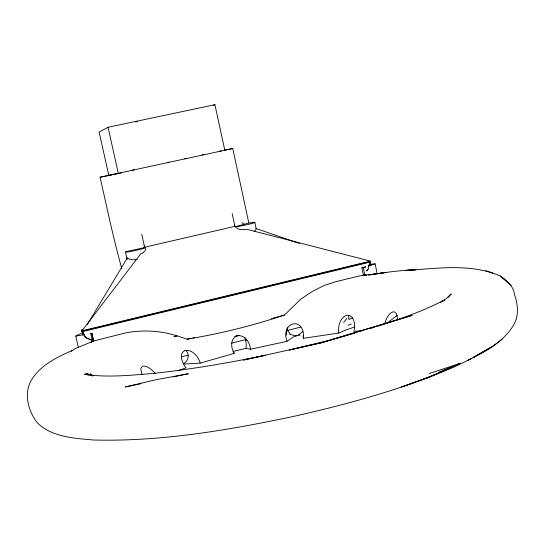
<?xml version="1.0" encoding="UTF-8"?>
<svg xmlns="http://www.w3.org/2000/svg" width="545" height="545" viewBox="0 0 545 545"><rect width="100%" height="100%" fill="white"/><g stroke="black" fill="none" stroke-linecap="round" stroke-linejoin="round"><path stroke-width="0.82" d="M183.372 363.597C188.257 361.498 190.157 354.052 185.791 350.462M354.843 326.925L345.714 330.038L338.799 333.05L303.531 338.288C304.771 315.453 280.055 321.822 286.977 341.334L250.462 349.256L246.061 348.35L233.151 351.361M246.061 348.35L246.272 343.486L245.291 339.753L231.387 343.221M145.426 248.513L145.202 250.809L142.388 253.118L140.889 253.663L81.968 330.829L82.779 334.862L83.882 334.589L85.579 337.655L92.275 340.373L90.742 333.581L91.976 333.274L93.713 340.952L75.428 348.521L71.443 351.069L72.88 350.299C56.769 357.098 39.363 365.647 30.554 381.541C23.932 394.859 28.51 411.713 37.387 422.859C51.938 437.254 74.229 438.214 93.352 439.999C161.109 441.791 228.444 430.162 294.504 416.217C348.664 403.92 402.578 389.219 453.658 367.16C475.506 356.491 500.739 346.559 513.751 324.834C519.153 315.276 517.927 304.239 514.419 294.273C513.635 285.962 506.475 280.913 500.487 276.083C470.798 263.078 437.199 268.494 405.827 270.415L415.958 269.748C401.536 270.197 387.175 272.166 372.916 274.36M287.358 327.661L286.248 335.141M127.128 259.509L125.473 252.103L126.181 251.599L144.623 247.607L141.789 234.248M83.705 334.392L82.247 331.169L368.611 262.009L369.735 262.179L368.291 269.019L366.608 270.994L367.936 268.958M384.736 323.703C386.18 319.097 388.224 313.286 393.327 311.754L395.18 312.258L396.12 313.239L397.496 317.728L397.516 319.915M235.685 226.631L248.118 223.184L254.76 222.224L256.191 228.818M87.193 324.725L127.428 257.751L129.008 259.038L133.457 259.876L137.217 259.488M372.841 274.401L385.989 272.459L359.761 275.872L335.127 281.874L323.791 285.662L312.196 291.521L300.86 299.11L284.388 315.071C252.689 325.665 220.091 333.738 187.119 339.188L176.989 335.856C160.509 330.583 142.879 329.677 125.834 332.852L93.713 340.952M145.379 247.784L146.074 246.871L234.95 226.339L235.822 226.468L235.896 227.592L238.621 229.179L243.193 229.752L246.892 229.322L370.443 261.13L370.818 265.081L368.74 265.585M343.67 322.381L346.79 318.45M361.846 267.874L365.75 266.927L361.846 267.874L363.324 274.864L362.8 275.484L366.431 275.082M447.942 297.556L451.28 293.912L445.987 298.864L440.544 302.325M254.317 231.305L256.089 229.52L255.973 228.491L299.355 243.458M286.977 341.334L292.972 337.13L298.299 335.257L303.027 331.251M387.979 322.449L397.264 315.357M473.067 357.54L492.353 346.47L502.497 338.929M289.756 334.582L290.247 334.248L294.13 335.618L296.439 335.72M90.926 342.492L92.752 341.306M441.845 301.589L444.529 299.934C423.363 311.025 400.711 318.948 377.971 326.128M469.565 359.434L468.094 360.272L471.643 358.324M473.973 356.927L475.444 356.089M477.652 354.836L492.353 346.47M224.812 150.27L214.921 104.701L108.046 127.278L99.122 132.033L108.802 175.347L232.77 148.526L248.792 222.83M90.742 333.581L91.976 333.274M83.726 330.427L82.247 331.169L83.882 334.589M78.385 347.547L75.782 336.067L81.696 333.104M365.007 275.109L364.373 275.402L363.324 274.864M352.717 317.892L348.868 319.547L348.718 315.446M438.63 372.29L460.307 363.297L429.044 373.591M348.03 325.297L351.293 323.996M213.368 105.308L214.921 104.701M177.704 370.804L186.009 367.82C182.48 363.461 178.31 354.168 184.803 350.462C192.344 349.195 198.346 356.505 200.233 363.113L234.2 353.337C230.991 348.078 230.044 339.944 235.944 336.122C243.758 333.411 250.244 342.178 250.462 349.256M176.778 335.815L173.903 336.796L176.989 335.856M368.338 266.076L375.11 263.848L377.167 273.617M370.873 328.39L374.817 327.129M88.024 374.217L85.776 373.25L93.141 375.451L84.332 374.299C107.256 377.78 130.534 375.294 153.492 373.393C191.138 369.34 228.484 362.922 265.551 355.238L243.492 360.027L320.951 342.866L412.034 315.419L320.951 342.866L289.286 350.047L325.924 341.095M320.951 342.866L354.829 333.124M271.451 318.696L284.388 315.071M234.779 336.585L239.091 335.434M235.447 336.415L236.898 336.027M181.58 356.818L188.12 355.183M287.079 329.337L287.685 330.359L300.765 327.095M82.636 332.852L81.266 330.052L82.806 329.684M81.968 330.829L370.443 261.13M81.266 330.052L82.615 331.592L369.735 262.179M121.726 268.474A140.045 16.207 77.2 0 1 109.014 217.128L100.082 177.234L113.755 174.264M114.961 173.978L116.616 173.617M132.319 170.183L133.975 169.822M167.424 162.526L169.079 162.165M184.762 158.731L186.417 158.37M202.106 154.937L203.755 154.576M121.181 172.969L100.082 177.234M187.119 339.188L190.518 338.438M135.807 121.882L137.469 121.528M141.053 383.666L125.295 386.977L156.422 379.633L188.332 373.747L185.014 374.442M173.399 376.881L183.352 374.79M192.937 337.92L194.511 337.6M219.792 151.122L221.386 150.802M224.574 150.161L232.77 148.526M75.782 336.067L83.978 334.705M371.24 274.619L368.727 275.007L371.193 274.646M184.265 364.012L200.233 363.113M298.299 335.257L300.186 335.073M370.348 264.305L375.11 263.848M368.372 265.313L370.818 265.081M362.03 330.699L353.903 331.394C355.572 325.767 354.72 315.201 347.056 315.194C339.93 317.497 337.791 326.407 338.799 333.05M366.363 275.171L364.884 275.293L363.29 267.738M143.478 247.648L145.215 247.539A10.219 0.668 -12.6 0 1 136.686 250.203A10.219 0.668 -12.6 0 1 125.473 252.103M235.822 226.468L234.861 226.223L232.17 213.558M485.874 270.674L492.993 273.174M245.291 339.753L246.79 340.557L244.521 337.205M85.245 337.266L92.275 340.373M241.919 222.605L244.344 224.342M92.718 375.825L90.102 373.877L92.725 376.016M155.23 373.502C152.144 370.021 148.226 366.124 143.308 366.002L141.257 367.391L140.746 369.149L142.095 374.64M290.247 334.248L287.685 330.359M234.2 353.337L233.342 351.532M82.615 331.592L85.579 337.655M91.703 333.417L93.447 341.116M108.046 127.278L118.36 173.555M303.034 335.931L303.531 338.288M144.214 245.141L144.623 247.607M144.684 247.192L144.779 247.784M234.527 224.308L234.847 226.754M254.76 222.224A10.021 0.647 -12.2 0 1 247.376 224.615A10.021 0.647 -12.2 0 1 235.651 226.645M460.307 363.297L427.28 377.917L460.307 363.297M430.461 376.602L401.726 386.964L430.461 376.602M503.778 278.645L500.487 276.083L511.006 285.471L503.778 278.645"/></g></svg>
